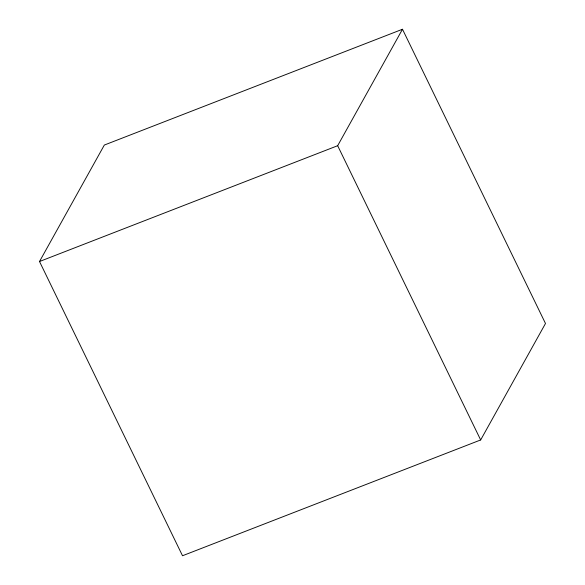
<?xml version="1.0" encoding="UTF-8"?>
<svg xmlns="http://www.w3.org/2000/svg" width="585" height="585" viewBox="0 0 585 585"><rect width="100%" height="100%" fill="white"/><g stroke="black" fill="none" stroke-linecap="round" stroke-linejoin="round"><path stroke-width="0.88" d="M39.509 261.517L104.335 145.051L402.487 29.25L545.491 323.483L480.665 439.949L182.513 555.75L39.509 261.517L337.662 145.709L402.487 29.25M337.662 145.709L480.665 439.949"/></g></svg>
